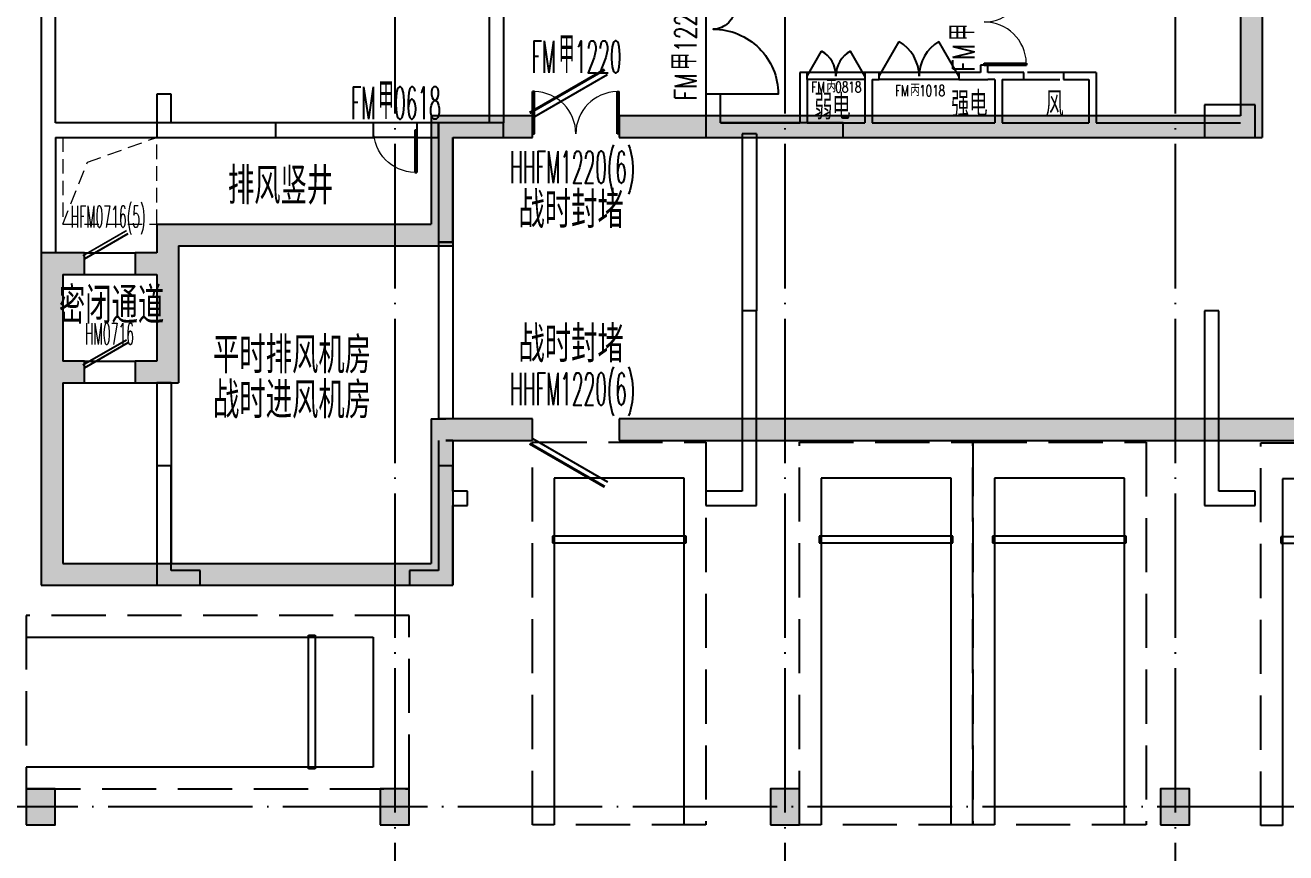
# Model space of a CAD drawing. Header units: millimetres. Extents: x 1337745 to 1642153, y -192803 to 266425.
# Drawn here: x 1482134 to 1499580, y 141171 to 152634 of the extents above; entities that cross this region are included whole.
import ezdxf

# ---------------------------------------------------------------- set-up
doc = ezdxf.new("R2010")
doc.units = ezdxf.units.MM
doc.header["$LTSCALE"] = 1000
doc.header["$MEASUREMENT"] = 0
for name, pattern in [('( Hidden )', [0.375, 0.25, -0.125]), ('__附着_A09-停车位、行车流线模块_TEN24RUY_设计区$0$DASH', [0.35, 0.25, -0.1]), ('DASHED', [0.75, 0.5, -0.25]), ('DOTE', [2.42, 2, -0.2, 0.02, -0.2])]:
    doc.linetypes.add(name, pattern=pattern)
for name, color, linetype in [('__附着_A09-停车位、行车流线模块_TEN24RUY_设计区$0$STD-PARK', 103, '__附着_A09-停车位、行车流线模块_TEN24RUY_设计区$0$DASH'), ('A-3CC', 85, 'Continuous'), ('A-COLUMN', 6, 'Continuous'), ('A-PUB_DIM', 3, 'Continuous'), ('A-WALL', 2, 'Continuous'), ('A-WINDOW', 4, 'Continuous'), ('A-WINDOW_TEXT', 7, 'Continuous'), ('COLUMN', 2, 'Continuous'), ('DOOR_FIRE', 4, 'Continuous'), ('DOOR_FIRE_TEXT', 7, 'Continuous'), ('DOTE', 16, 'DOTE'), ('LABEL_PM', 7, 'Continuous'), ('PUB_HATCH', 8, 'Continuous'), ('PUB_TEXT', 7, 'Continuous'), ('WALL', 2, 'Continuous'), ('WINDOW', 4, 'Continuous'), ('WINDOW_TEXT', 7, 'Continuous'), ('砖墙', 30, 'Continuous')]:
    doc.layers.add(name, color=color, linetype=linetype)
doc.layers.add('投影线-细虚线', color=15, linetype='Continuous', lineweight=0)
doc.styles.add('_TCH_DIM_T3', font='SIMPLEX', dxfattribs={"width": 0.705882, "bigfont": 'GBCBIG'})
doc.styles.add('_TCH_WINDOW', font='SIMPLEX.shx', dxfattribs={"width": 0.6, "height": 3.5, "bigfont": 'GBCBIG.shx'})
doc.styles.get("Standard").update_dxf_attribs({"font": 'GBENOR', "bigfont": 'GBCBIG'})
doc.dimstyles.new('_TCH_ARCH&&50', dxfattribs={"dimtxt": 148.75, "dimasz": 50, "dimexe": 125, "dimexo": 150, "dimgap": 50, "dimtad": 1, "dimdec": 0, "dimzin": 0, "dimdsep": 46, "dimtxsty": '_TCH_DIM_T3', "dimblk": 'ARCHTICK', "dimcen": 0.09, "dimclrt": 7, "dimazin": 2, "dimtfac": 1, "dimtdec": 0, "dimtix": 1, "dimtmove": 2, "dimatfit": 3, "dimfxl": 1, "dimtolj": 1, "dimtzin": 0, "dimarcsym": 0})

# ---------------------------------------------------------------- blocks, each defined once
blk = doc.blocks.new('A$C29BB6698')
at = {"layer": 'A-COLUMN'}
for p, q in [((200, 6800), (0, 6800)), ((0, 6800), (0, 6200)), ((200, 6400), (200, 6800)), ((7600, 6800), (7600, 6200)), ((7800, 6800), (7600, 6800)), ((7800, 6400), (7800, 6800)), ((15200, 6650), (14500, 6650)), ((14500, 6650), (14500, 6200)), ((15200, 6200), (15200, 6650)), ((1650, 6400), (200, 6400)), ((1650, 6200), (1650, 6400)), ((4800, 6400), (3900, 6400)), ((3900, 6400), (3900, 4750)), ((4800, 6200), (4800, 6400)), ((9500, 6400), (7800, 6400)), ((9500, 6200), (9500, 6400)), ((0, 6200), (1650, 6200)), ((4100, 4750), (4100, 6200)), ((4100, 6200), (4800, 6200)), ((7600, 6200), (9500, 6200)), ((14500, 6200), (15200, 6200)), ((3900, 4750), (4100, 4750)), ((8300, 3800), (8100, 3800)), ((8100, 3800), (8100, 1300)), ((8300, 1100), (8300, 3800)), ((14500, 3800), (14500, 1100)), ((14700, 3800), (14500, 3800)), ((14700, 1300), (14700, 3800)), ((0, 1650), (0, 0)), ((200, 1650), (0, 1650)), ((200, 200), (200, 1650)), ((4100, 1650), (3900, 1650)), ((3900, 1650), (3900, 200)), ((4100, 1300), (4100, 1650)), ((4300, 1300), (4100, 1300)), ((4300, 1100), (4300, 1300)), ((8100, 1300), (7600, 1300)), ((7600, 1300), (7600, 1100)), ((15200, 1300), (14700, 1300)), ((15200, 1100), (15200, 1300)), ((4100, 0), (4100, 1100)), ((4100, 1100), (4300, 1100)), ((7600, 1100), (8300, 1100)), ((14500, 1100), (15200, 1100)), ((600, 200), (200, 200)), ((600, 0), (600, 200)), ((3900, 200), (3500, 200)), ((3500, 200), (3500, 0)), ((0, 0), (600, 0)), ((3500, 0), (4100, 0))]:
    blk.add_line(p, q, dxfattribs=at)
blk = doc.blocks.new('_ArchTick')
at = {"color": 0, "linetype": 'ByBlock', "const_width": 0.4}
blk.add_lwpolyline([(-0.5, -0.5), (0.5, 0.5)], dxfattribs=at)
blk = doc.blocks.new('*D49')
at = {"layer": 'A-PUB_DIM', "color": 0, "lineweight": -2, "transparency": 16777216}
for p, q in [((2969090, -686126), (2969126, -685805)), ((2969112, -685929), (2969212, -685940)), ((2969189, -686137), (2969226, -685816))]:
    blk.add_line(p, q, dxfattribs=at)
at = {"layer": 'Defpoints', "color": 0, "transparency": 16777216}
for p in [(2969212, -685940), (2969073, -686275), (2969173, -686286)]:
    blk.add_point(p, dxfattribs=at)
at = {"layer": 'A-PUB_DIM', "color": 0, "lineweight": -2, "transparency": 16777216, "xscale": 50, "yscale": 50, "zscale": 50}
for p, rotation in [((2969112, -685929), 173.5415813661932), ((2969212, -685940), 353.5415813661932)]:
    blk.add_blockref('_ArchTick', p, dxfattribs=dict(at, rotation=rotation))
at = {"layer": 'A-PUB_DIM', "color": 7, "transparency": 16777216, "insert": (2968954, -685773), "char_height": 148.8, "attachment_point": 5, "rotation": 353.5416, "style": '_TCH_DIM_T3'}
blk.add_mtext('\\A1;100', dxfattribs=at)
blk = doc.blocks.new('*D50')
at = {"layer": 'A-PUB_DIM', "color": 0, "lineweight": -2, "transparency": 16777216}
for p, q in [((2969189, -686137), (2969226, -685816)), ((2969212, -685940), (2970007, -686030)), ((2969984, -686227), (2970021, -685906))]:
    blk.add_line(p, q, dxfattribs=at)
at = {"layer": 'Defpoints', "color": 0, "transparency": 16777216}
for p in [(2970007, -686030), (2969173, -686286), (2969967, -686376)]:
    blk.add_point(p, dxfattribs=at)
at = {"layer": 'A-PUB_DIM', "color": 0, "lineweight": -2, "transparency": 16777216, "xscale": 50, "yscale": 50, "zscale": 50}
for p, rotation in [((2969212, -685940), 173.5415813662123), ((2970007, -686030), 353.5415813662123)]:
    blk.add_blockref('_ArchTick', p, dxfattribs=dict(at, rotation=rotation))
at = {"layer": 'A-PUB_DIM', "color": 7, "transparency": 16777216, "insert": (2969623, -685862), "char_height": 148.8, "attachment_point": 5, "rotation": 353.5416, "style": '_TCH_DIM_T3'}
blk.add_mtext('\\A1;800', dxfattribs=at)
blk = doc.blocks.new('*D51')
at = {"layer": 'A-PUB_DIM', "color": 0, "lineweight": -2, "transparency": 16777216}
for p, q in [((2969984, -686227), (2970021, -685906)), ((2970084, -686239), (2970120, -685917)), ((2970007, -686030), (2969957, -686024)), ((2970007, -686030), (2970106, -686041)), ((2970106, -686041), (2970156, -686047))]:
    blk.add_line(p, q, dxfattribs=at)
at = {"layer": 'Defpoints', "color": 0, "transparency": 16777216}
for p in [(2970106, -686041), (2969967, -686376), (2970067, -686388)]:
    blk.add_point(p, dxfattribs=at)
at = {"layer": 'A-PUB_DIM', "color": 0, "lineweight": -2, "transparency": 16777216, "xscale": 50, "yscale": 50, "zscale": 50}
for p, rotation in [((2970007, -686030), 353.5415813663083), ((2970106, -686041), 173.5415813663083)]:
    blk.add_blockref('_ArchTick', p, dxfattribs=dict(at, rotation=rotation))
at = {"layer": 'A-PUB_DIM', "color": 7, "transparency": 16777216, "insert": (2970070, -685912), "char_height": 148.8, "attachment_point": 5, "rotation": 353.5416, "style": '_TCH_DIM_T3'}
blk.add_mtext('\\A1;100', dxfattribs=at)
blk = doc.blocks.new('*D52')
at = {"layer": 'A-PUB_DIM', "color": 0, "lineweight": -2, "transparency": 16777216}
for p, q in [((2970084, -686239), (2970120, -685917)), ((2970106, -686041), (2971596, -686210)), ((2971574, -686407), (2971611, -686086))]:
    blk.add_line(p, q, dxfattribs=at)
at = {"layer": 'Defpoints', "color": 0, "transparency": 16777216}
for p in [(2971596, -686210), (2970067, -686388), (2971557, -686556)]:
    blk.add_point(p, dxfattribs=at)
at = {"layer": 'A-PUB_DIM', "color": 0, "lineweight": -2, "transparency": 16777216, "xscale": 50, "yscale": 50, "zscale": 50}
for p, rotation in [((2970106, -686041), 173.5415813662086), ((2971596, -686210), 353.5415813662086)]:
    blk.add_blockref('_ArchTick', p, dxfattribs=dict(at, rotation=rotation))
at = {"layer": 'A-PUB_DIM', "color": 7, "transparency": 16777216, "insert": (2970865, -686002), "char_height": 148.8, "attachment_point": 5, "rotation": 353.5416, "style": '_TCH_DIM_T3'}
blk.add_mtext('\\A1;1500', dxfattribs=at)
blk = doc.blocks.new('*D53')
at = {"layer": 'A-PUB_DIM', "color": 0, "lineweight": -2, "transparency": 16777216}
for p, q in [((2971574, -686407), (2971611, -686086)), ((2971773, -686430), (2971809, -686108)), ((2971596, -686210), (2971795, -686233))]:
    blk.add_line(p, q, dxfattribs=at)
at = {"layer": 'Defpoints', "color": 0, "transparency": 16777216}
for p in [(2971795, -686233), (2971557, -686556), (2971756, -686579)]:
    blk.add_point(p, dxfattribs=at)
at = {"layer": 'A-PUB_DIM', "color": 0, "lineweight": -2, "transparency": 16777216, "xscale": 50, "yscale": 50, "zscale": 50}
for p, rotation in [((2971596, -686210), 173.5415813662357), ((2971795, -686233), 353.5415813662357)]:
    blk.add_blockref('_ArchTick', p, dxfattribs=dict(at, rotation=rotation))
at = {"layer": 'A-PUB_DIM', "color": 7, "transparency": 16777216, "insert": (2971710, -686098), "char_height": 148.8, "attachment_point": 5, "rotation": 353.5416, "style": '_TCH_DIM_T3'}
blk.add_mtext('\\A1;200', dxfattribs=at)
blk = doc.blocks.new('*D54')
at = {"layer": 'A-PUB_DIM', "color": 0, "lineweight": -2, "transparency": 16777216}
for p, q in [((2971773, -686430), (2971809, -686108)), ((2971872, -686441), (2971909, -686120)), ((2971795, -686233), (2971746, -686227)), ((2971795, -686233), (2971895, -686244)), ((2971895, -686244), (2971944, -686249))]:
    blk.add_line(p, q, dxfattribs=at)
at = {"layer": 'Defpoints', "color": 0, "transparency": 16777216}
for p in [(2971895, -686244), (2971756, -686579), (2971855, -686590)]:
    blk.add_point(p, dxfattribs=at)
at = {"layer": 'A-PUB_DIM', "color": 0, "lineweight": -2, "transparency": 16777216, "xscale": 50, "yscale": 50, "zscale": 50}
for p, rotation in [((2971795, -686233), 353.5415813662057), ((2971895, -686244), 173.5415813662057)]:
    blk.add_blockref('_ArchTick', p, dxfattribs=dict(at, rotation=rotation))
at = {"layer": 'A-PUB_DIM', "color": 7, "transparency": 16777216, "insert": (2971829, -686375), "char_height": 148.8, "attachment_point": 5, "rotation": 353.5416, "style": '_TCH_DIM_T3'}
blk.add_mtext('\\A1;100', dxfattribs=at)
blk = doc.blocks.new('*D55')
at = {"layer": 'A-PUB_DIM', "color": 0, "lineweight": -2, "transparency": 16777216}
for p, q in [((2971872, -686441), (2971909, -686120)), ((2971895, -686244), (2972789, -686345)), ((2972767, -686542), (2972803, -686221))]:
    blk.add_line(p, q, dxfattribs=at)
at = {"layer": 'Defpoints', "color": 0, "transparency": 16777216}
for p in [(2972789, -686345), (2971855, -686590), (2972750, -686691)]:
    blk.add_point(p, dxfattribs=at)
at = {"layer": 'A-PUB_DIM', "color": 0, "lineweight": -2, "transparency": 16777216, "xscale": 50, "yscale": 50, "zscale": 50}
for p, rotation in [((2971895, -686244), 173.5415813662135), ((2972789, -686345), 353.5415813662135)]:
    blk.add_blockref('_ArchTick', p, dxfattribs=dict(at, rotation=rotation))
at = {"layer": 'A-PUB_DIM', "color": 7, "transparency": 16777216, "insert": (2972356, -686171), "char_height": 148.8, "attachment_point": 5, "rotation": 353.5416, "style": '_TCH_DIM_T3'}
blk.add_mtext('\\A1;900', dxfattribs=at)
blk = doc.blocks.new('*D56')
at = {"layer": 'A-PUB_DIM', "color": 0, "lineweight": -2, "transparency": 16777216}
for p, q in [((2972767, -686542), (2972803, -686221)), ((2972866, -686553), (2972902, -686232)), ((2972789, -686345), (2972888, -686356))]:
    blk.add_line(p, q, dxfattribs=at)
at = {"layer": 'Defpoints', "color": 0, "transparency": 16777216}
for p in [(2972888, -686356), (2972750, -686691), (2972849, -686703)]:
    blk.add_point(p, dxfattribs=at)
at = {"layer": 'A-PUB_DIM', "color": 0, "lineweight": -2, "transparency": 16777216, "xscale": 50, "yscale": 50, "zscale": 50}
for p, rotation in [((2972789, -686345), 173.5415813661332), ((2972888, -686356), 353.5415813661332)]:
    blk.add_blockref('_ArchTick', p, dxfattribs=dict(at, rotation=rotation))
at = {"layer": 'A-PUB_DIM', "color": 7, "transparency": 16777216, "insert": (2973078, -686239), "char_height": 148.8, "attachment_point": 5, "rotation": 353.5416, "style": '_TCH_DIM_T3'}
blk.add_mtext('\\A1;100', dxfattribs=at)
blk = doc.blocks.new('$DorLib2D$00000002')
for p, q in [((-0.5, 0), (-0.5, 0.4875)), ((-0.475, 0.4875), (-0.5, 0.4875)), ((-0.475, 0), (-0.475, 0.4875)), ((0.475, 0), (0.475, 0.4875)), ((0.475, 0.4875), (0.5, 0.4875)), ((0.5, 0), (0.5, 0.4875)), ((-0.5, 0), (-0.475, 0)), ((0.5, 0), (0.475, 0))]:
    blk.add_line(p, q)
at = {"lineweight": 13}
for centre, start, end in [((-0.4875, 0), 0, 88.53072), ((0.4875, 0), 91.46928, 180)]:
    blk.add_arc(centre, 0.4875, start, end, dxfattribs=at)
blk = doc.blocks.new('$DorLib2D$00000231')
at = {"color": 0}
for p, q in [((-0.5, 0), (-0.25, 0.433)), ((0.5, 0), (0.25, 0.433))]:
    blk.add_line(p, q, dxfattribs=at)
for centre, start, end in [((-0.5, 0), 0, 60), ((0.5, 0), 120, 180)]:
    blk.add_arc(centre, 0.5, start, end, dxfattribs=at)
blk = doc.blocks.new('*D62')
at = {"layer": 'A-PUB_DIM', "color": 0, "lineweight": -2, "transparency": 16777216}
for p, q in [((3032305, -671084), (3032349, -670693)), ((3032404, -671096), (3032448, -670705)), ((3032335, -670818), (3032434, -670829))]:
    blk.add_line(p, q, dxfattribs=at)
at = {"layer": 'Defpoints', "color": 0, "transparency": 16777216}
for p in [(3032434, -670829), (3032288, -671233), (3032387, -671245)]:
    blk.add_point(p, dxfattribs=at)
at = {"layer": 'A-PUB_DIM', "color": 0, "lineweight": -2, "transparency": 16777216, "xscale": 50, "yscale": 50, "zscale": 50}
for p, rotation in [((3032335, -670818), 173.5415813662658), ((3032434, -670829), 353.5415813662658)]:
    blk.add_blockref('_ArchTick', p, dxfattribs=dict(at, rotation=rotation))
at = {"layer": 'A-PUB_DIM', "color": 7, "transparency": 16777216, "insert": (3032176, -670661), "char_height": 148.8, "attachment_point": 5, "rotation": 353.5416, "style": '_TCH_DIM_T3'}
blk.add_mtext('\\A1;100', dxfattribs=at)
blk = doc.blocks.new('*D63')
at = {"layer": 'A-PUB_DIM', "color": 0, "lineweight": -2, "transparency": 16777216}
for p, q in [((3032404, -671096), (3032448, -670705)), ((3032434, -670829), (3033627, -670964)), ((3033596, -671231), (3033641, -670840))]:
    blk.add_line(p, q, dxfattribs=at)
at = {"layer": 'Defpoints', "color": 0, "transparency": 16777216}
for p in [(3033627, -670964), (3032387, -671245), (3033579, -671380)]:
    blk.add_point(p, dxfattribs=at)
at = {"layer": 'A-PUB_DIM', "color": 0, "lineweight": -2, "transparency": 16777216, "xscale": 50, "yscale": 50, "zscale": 50}
for p, rotation in [((3032434, -670829), 173.5415813662163), ((3033627, -670964), 353.5415813662163)]:
    blk.add_blockref('_ArchTick', p, dxfattribs=dict(at, rotation=rotation))
at = {"layer": 'A-PUB_DIM', "color": 7, "transparency": 16777216, "insert": (3033044, -670773), "char_height": 148.8, "attachment_point": 5, "rotation": 353.5416, "style": '_TCH_DIM_T3'}
blk.add_mtext('\\A1;1200', dxfattribs=at)
blk = doc.blocks.new('*D64')
at = {"layer": 'A-PUB_DIM', "color": 0, "lineweight": -2, "transparency": 16777216}
for p, q in [((3033596, -671231), (3033641, -670840)), ((3033627, -670964), (3034123, -671020)), ((3034093, -671287), (3034137, -670896))]:
    blk.add_line(p, q, dxfattribs=at)
at = {"layer": 'Defpoints', "color": 0, "transparency": 16777216}
for p in [(3034123, -671020), (3033579, -671380), (3034076, -671436)]:
    blk.add_point(p, dxfattribs=at)
at = {"layer": 'A-PUB_DIM', "color": 0, "lineweight": -2, "transparency": 16777216, "xscale": 50, "yscale": 50, "zscale": 50}
for p, rotation in [((3033627, -670964), 173.5415813662127), ((3034123, -671020), 353.5415813662127)]:
    blk.add_blockref('_ArchTick', p, dxfattribs=dict(at, rotation=rotation))
at = {"layer": 'A-PUB_DIM', "color": 7, "transparency": 16777216, "insert": (3033889, -670868), "char_height": 148.8, "attachment_point": 5, "rotation": 353.5416, "style": '_TCH_DIM_T3'}
blk.add_mtext('\\A1;500', dxfattribs=at)
blk = doc.blocks.new('*D65')
at = {"layer": 'A-PUB_DIM', "color": 0, "lineweight": -2, "transparency": 16777216}
for p, q in [((3034093, -671287), (3034137, -670896)), ((3034193, -671298), (3034237, -670907)), ((3034123, -671020), (3034223, -671031))]:
    blk.add_line(p, q, dxfattribs=at)
at = {"layer": 'Defpoints', "color": 0, "transparency": 16777216}
for p in [(3034223, -671031), (3034076, -671436), (3034176, -671447)]:
    blk.add_point(p, dxfattribs=at)
at = {"layer": 'A-PUB_DIM', "color": 0, "lineweight": -2, "transparency": 16777216, "xscale": 50, "yscale": 50, "zscale": 50}
for p, rotation in [((3034123, -671020), 173.5415813661032), ((3034223, -671031), 353.5415813661032)]:
    blk.add_blockref('_ArchTick', p, dxfattribs=dict(at, rotation=rotation))
at = {"layer": 'A-PUB_DIM', "color": 7, "transparency": 16777216, "insert": (3034158, -671162), "char_height": 148.8, "attachment_point": 5, "rotation": 353.5416, "style": '_TCH_DIM_T3'}
blk.add_mtext('\\A1;100', dxfattribs=at)
blk = doc.blocks.new('__附着_A09-停车位、行车流线模块_TEN24RUY_设计区$0$停车位1')
at = {"layer": '__附着_A09-停车位、行车流线模块_TEN24RUY_设计区$0$STD-PARK', "linetype": '__附着_A09-停车位、行车流线模块_TEN24RUY_设计区$0$DASH', "ltscale": 3}
for p, q in [((-168810, -21850), (-171210, -21850)), ((-171210, -21850), (-171210, -27150)), ((-168810, -27150), (-168810, -21850)), ((-171210, -27150), (-168810, -27150))]:
    blk.add_line(p, q, dxfattribs=at)
at = {"layer": 'Defpoints', "color": 9, "linetype": 'ByBlock', "ltscale": 1200}
for p, q in [((-170910, -26650), (-170910, -21850)), ((-169110, -21850), (-169110, -26650)), ((-170935, -25850), (-170935, -25758)), ((-170935, -25758), (-169085, -25758)), ((-169085, -25758), (-169085, -25850)), ((-169085, -25850), (-170935, -25850)), ((-169110, -26650), (-170910, -26650))]:
    blk.add_line(p, q, dxfattribs=at)
blk = doc.blocks.new('$DorLib2D$00000193')
at = {"color": 0}
blk.add_line((-0.5, 0.1), (0.366, 0.6), dxfattribs=at)
at = {"color": 0, "const_width": 0.0333}
blk.add_lwpolyline([(-0.533, 0.158), (0.333, 0.658)], dxfattribs=at)
blk = doc.blocks.new('$DorLib2D$00000181')
at = {"color": 0}
for p, q in [((-0.533, 0.141), (0.333, 0.641)), ((-0.5, 0.083), (0.366, 0.583))]:
    blk.add_line(p, q, dxfattribs=at)
blk = doc.blocks.new('_FZH')
blk.add_lwpolyline([(-0.5, -0.5), (0.5, -0.5), (0.5, 0.5), (-0.5, 0.5)], close=True)
at = {"layer": 'PUB_HATCH'}
blk.add_solid([(-0.5, -0.5), (0.5, -0.5), (-0.5, 0.5), (0.5, 0.5)], dxfattribs=at)
blk = doc.blocks.new('$DorLib2D$00000001')
for p, q in [((0.45, 0.975), (0.5, 0.975)), ((0.45, 0), (0.45, 0.975)), ((0.5, 0), (0.5, 0.975)), ((0.5, 0), (0.45, 0))]:
    blk.add_line(p, q)
at = {"lineweight": 13}
blk.add_arc((0.475, 0), 0.975, 91.4693, 180, dxfattribs=at)

msp = doc.modelspace()

# ---------------------------------------------------------------- hatches: boundary and pattern name
at = {"layer": 'PUB_HATCH'}
for points in [[(1499254.1, 156579.5), (1498954.1, 156279.5), (1498954.1, 151379.5), (1499254.1, 151079.5)], [(1488054.1, 151079.5), (1489154.1, 151079.5), (1489154.1, 151379.5), (1487754.1, 151379.5)], [(1488054.1, 151079.5), (1487754.1, 151379.5), (1487754.1, 149879.5), (1488054.1, 149579.5)], [(1498954.1, 151379.5), (1490354.1, 151379.5), (1490354.1, 151079.5), (1499254.1, 151079.5)], [(1484254.1, 149579.5), (1483954.1, 149879.5), (1483954.1, 149479.5), (1484054.1, 149329.5), (1484254.1, 149329.5)], [(1483954.1, 149879.5), (1484254.1, 149579.5), (1488054.1, 149579.5), (1487754.1, 149879.5)], [(1482652.2, 149179.5), (1482954.1, 149179.5), (1482954.1, 149479.5), (1482352.2, 149479.5)], [(1482652.2, 149179.5), (1482352.2, 149479.5), (1482352.2, 147829.5), (1482552.2, 147829.5), (1482652.2, 147979.5)], [(1483954.1, 149479.5), (1483654.1, 149479.5), (1483654.1, 149179.5), (1483954.1, 149179.5), (1484054.1, 149329.5)], [(1484054.1, 149329.5), (1483954.1, 149179.5), (1483954.1, 147979.5), (1484254.1, 147679.5), (1484254.1, 149329.5)], [(1482652.2, 147679.5), (1482954.1, 147679.5), (1482954.1, 147979.5), (1482652.2, 147979.5), (1482552.2, 147829.5)], [(1483954.1, 147979.5), (1483654.1, 147979.5), (1483654.1, 147679.5), (1484254.1, 147679.5)], [(1482552.2, 147829.5), (1482352.2, 147829.5), (1482352.2, 144879.5), (1482652.2, 145179.5), (1482652.2, 147679.5)], [(1487754.1, 147179.5), (1488054.1, 146879.5), (1487954.1, 146879.5), (1487954.1, 147179.5)], [(1488054.1, 146879.5), (1487754.1, 147179.5), (1487754.1, 145179.5), (1488054.1, 144879.5)], [(1487954.1, 146879.5), (1489154.1, 146879.5), (1489154.1, 147179.5), (1487954.1, 147179.5)], [(1531054.1, 147179.5), (1490354.1, 147179.5), (1490354.1, 146879.5), (1531054.1, 146879.5), (1531154.1, 147029.5)], [(1482652.2, 145179.5), (1482352.2, 144879.5), (1484054.1, 144879.5), (1484054.1, 145179.5)], [(1484054.1, 145179.5), (1484054.1, 144879.5), (1488054.1, 144879.5), (1487754.1, 145179.5)]]:
    msp.add_hatch(color=256, dxfattribs=at).paths.add_polyline_path(points)

# ---------------------------------------------------------------- linework, layer by layer
at = {"layer": 'A-3CC'}
msp.add_line((1495254.1, 151979.5, 0), (1494854.1, 151979.5, 0), dxfattribs=at)
at = {"layer": 'A-WALL'}
for p, q in [((1491754.1, 151679.4, 0), (1491554.1, 151679.4, 0)), ((1491554.1, 151679.4, 0), (1491554.1, 151079.5, 0)), ((1491754.1, 151279.5, 0), (1491754.1, 151679.4, 0)), ((1491754.1, 151279.5, 0), (1492854.1, 151279.5, 0)), ((1492954.1, 151279.5, 0), (1493354.1, 151279.5, 0)), ((1493354.1, 151279.5, 0), (1493754.1, 151279.5, 0)), ((1493854.1, 151279.5, 0), (1495554.1, 151279.5, 0)), ((1495654.1, 151279.5, 0), (1496854.1, 151279.5, 0)), ((1496954.1, 151279.5, 0), (1498954.1, 151279.5, 0)), ((1491554.1, 151079.5, 0), (1492954.1, 151079.5, 0)), ((1492954.1, 151079.5, 0), (1493354.1, 151079.5, 0)), ((1493354.1, 151079.5, 0), (1493854.1, 151079.5, 0)), ((1493854.1, 151079.5, 0), (1495654.1, 151079.5, 0)), ((1495654.1, 151079.5, 0), (1496954.1, 151079.5, 0)), ((1496954.1, 151079.5, 0), (1499154.1, 151079.5, 0))]:
    msp.add_line(p, q, dxfattribs=at)
at = {"layer": 'A-WINDOW'}
msp.add_line((1491554.1, 152879.4, 0), (1491554.1, 151679.4, 0), dxfattribs=at)
at = {"layer": 'A-WINDOW', "elevation": 0}
msp.add_lwpolyline([(1491654.1, 152879.4), (1491954.1, 152879.4, -0.4142136), (1491654.1, 152579.4, -0.4142136), (1492554.1, 151679.4), (1491654.1, 151679.4)], format="xyb", dxfattribs=at)
at = {"layer": 'DOOR_FIRE'}
for p, q in [((1487554.1, 151279.5, 0), (1486954.1, 151279.5, 0)), ((1487554.1, 151079.5, 0), (1486954.1, 151079.5, 0))]:
    msp.add_line(p, q, dxfattribs=at)
at = {"layer": 'DOTE'}
for p, q in [((1487247.5, 199388.6, 0), (1487247.5, 86979.4, 0)), ((1492647.5, 199388.6, 0), (1492647.5, 86979.4, 0)), ((1498047.5, 199388.6, 0), (1498047.5, 86979.4, 0)), ((1548200.7, 141808.6), (1441879.4, 141808.6))]:
    msp.add_line(p, q, dxfattribs=at)
at = {"layer": 'WALL'}
for p, q in [((1499254.1, 156579.5, 0), (1499254.1, 151079.5, 0)), ((1498954.1, 156279.5, 0), (1498954.1, 151379.5, 0)), ((1492854.1, 151979.5, 0), (1492854.1, 151279.5, 0)), ((1492954.1, 151979.5, 0), (1492854.1, 151979.5, 0)), ((1492954.1, 151879.5, 0), (1492954.1, 151979.5, 0)), ((1493854.1, 151979.5, 0), (1493754.1, 151979.5, 0)), ((1493754.1, 151979.5, 0), (1493754.1, 151879.5, 0)), ((1493954.1, 151979.5, 0), (1493854.1, 151979.5, 0)), ((1493954.1, 151879.5, 0), (1493954.1, 151979.5, 0)), ((1495354.1, 151979.5, 0), (1495054.1, 151979.5, 0)), ((1495054.1, 151979.5, 0), (1495054.1, 151879.5, 0)), ((1495454.1, 152079.5, 0), (1495354.1, 152079.5, 0)), ((1495354.1, 152079.5, 0), (1495354.1, 151979.5, 0)), ((1495454.1, 151979.5, 0), (1495454.1, 152079.5, 0)), ((1495654.1, 151979.5, 0), (1495454.1, 151979.5, 0)), ((1495954.1, 151979.5, 0), (1495654.1, 151979.5, 0)), ((1495954.1, 151879.5, 0), (1495954.1, 151979.5, 0)), ((1496954.1, 151979.5, 0), (1496504.1, 151979.5, 0)), ((1496504.1, 151979.5, 0), (1496504.1, 151879.5, 0)), ((1496954.1, 151979.5, 0), (1496954.1, 151279.5, 0)), ((1492954.1, 151879.5, 0), (1492954.1, 151279.5, 0)), ((1493754.1, 151879.5, 0), (1493754.1, 151279.5, 0)), ((1493854.1, 151879.5, 0), (1493954.1, 151879.5, 0)), ((1493854.1, 151879.5, 0), (1493854.1, 151279.5, 0)), ((1495054.1, 151879.5, 0), (1495454.1, 151879.5, 0)), ((1495554.1, 151879.5, 0), (1495454.1, 151879.5, 0)), ((1495554.1, 151879.5, 0), (1495554.1, 151279.5, 0)), ((1495654.1, 151879.5, 0), (1495654.1, 151279.5, 0)), ((1495654.1, 151879.5, 0), (1495954.1, 151879.5, 0)), ((1496504.1, 151879.5, 0), (1496854.1, 151879.5, 0)), ((1496854.1, 151879.5, 0), (1496854.1, 151279.5, 0)), ((1489154.1, 151379.5, 0), (1487754.1, 151379.5, 0)), ((1487754.1, 151379.5, 0), (1487754.1, 149879.5, 0)), ((1489154.1, 151079.5, 0), (1489154.1, 151379.5, 0)), ((1498954.1, 151379.5, 0), (1490354.1, 151379.5, 0)), ((1490354.1, 151379.5, 0), (1490354.1, 151079.5, 0)), ((1488054.1, 151079.5, 0), (1489154.1, 151079.5, 0)), ((1488054.1, 151079.5, 0), (1488054.1, 149579.5, 0)), ((1490354.1, 151079.5, 0), (1499254.1, 151079.5, 0)), ((1483954.1, 149879.5, 0), (1483954.1, 149479.5, 0)), ((1483954.1, 149879.5, 0), (1487754.1, 149879.5, 0)), ((1484254.1, 149579.5, 0), (1484254.1, 149329.5, 0)), ((1484254.1, 149579.5, 0), (1488054.1, 149579.5, 0)), ((1482954.1, 149479.5, 0), (1482352.2, 149479.5, 0)), ((1482352.2, 149479.5, 0), (1482352.2, 147829.5, 0)), ((1482954.1, 149179.5, 0), (1482954.1, 149479.5, 0)), ((1483954.1, 149479.5, 0), (1483654.1, 149479.5, 0)), ((1483654.1, 149479.5, 0), (1483654.1, 149179.5, 0)), ((1482652.2, 149179.5, 0), (1482954.1, 149179.5, 0)), ((1482652.2, 149179.5, 0), (1482652.2, 147979.5, 0)), ((1483654.1, 149179.5, 0), (1483954.1, 149179.5, 0)), ((1483954.1, 149179.5, 0), (1483954.1, 147979.5, 0)), ((1484254.1, 149329.5, 0), (1484254.1, 147679.5, 0)), ((1482954.1, 147979.5, 0), (1482652.2, 147979.5, 0)), ((1482954.1, 147679.5, 0), (1482954.1, 147979.5, 0)), ((1483954.1, 147979.5, 0), (1483654.1, 147979.5, 0)), ((1483654.1, 147979.5, 0), (1483654.1, 147679.5, 0)), ((1482352.2, 147829.5, 0), (1482352.2, 144879.5, 0)), ((1482652.2, 147679.5, 0), (1482954.1, 147679.5, 0)), ((1482652.2, 147679.5, 0), (1482652.2, 145179.5, 0)), ((1483654.1, 147679.5, 0), (1484254.1, 147679.5, 0)), ((1487754.1, 147179.5, 0), (1487954.1, 147179.5, 0)), ((1487754.1, 147179.5, 0), (1487754.1, 145179.5, 0)), ((1489154.1, 147179.5, 0), (1487954.1, 147179.5, 0)), ((1489154.1, 146879.5, 0), (1489154.1, 147179.5, 0)), ((1531054.1, 147179.5, 0), (1490354.1, 147179.5, 0)), ((1490354.1, 147179.5, 0), (1490354.1, 146879.5, 0)), ((1488054.1, 146879.5, 0), (1487954.1, 146879.5, 0)), ((1487954.1, 146879.5, 0), (1489154.1, 146879.5, 0)), ((1488054.1, 146879.5, 0), (1488054.1, 144879.5, 0)), ((1490354.1, 146879.5, 0), (1531054.1, 146879.5, 0)), ((1482652.2, 145179.5, 0), (1484054.1, 145179.5, 0)), ((1484054.1, 145179.5, 0), (1487754.1, 145179.5, 0)), ((1482352.2, 144879.5, 0), (1484054.1, 144879.5, 0)), ((1484054.1, 144879.5, 0), (1488054.1, 144879.5, 0))]:
    msp.add_line(p, q, dxfattribs=at)
at = {"layer": 'WINDOW'}
for p, q in [((1493754.1, 151979.5, 0), (1492954.1, 151979.5, 0)), ((1495054.1, 151979.5, 0), (1493954.1, 151979.5, 0)), ((1493754.1, 151879.5, 0), (1492954.1, 151879.5, 0)), ((1495054.1, 151879.5, 0), (1493954.1, 151879.5, 0)), ((1482954.1, 149479.5, 0), (1483654.1, 149479.5, 0)), ((1482954.1, 149179.5, 0), (1483654.1, 149179.5, 0)), ((1482954.1, 147979.5, 0), (1483654.1, 147979.5, 0)), ((1482954.1, 147679.5, 0), (1483654.1, 147679.5, 0))]:
    msp.add_line(p, q, dxfattribs=at)
at = {"layer": 'WINDOW', "linetype": 'DASHED'}
for p, q in [((1496504.1, 151979.5, 0), (1495954.1, 151979.5, 0)), ((1495954.1, 151879.5, 0), (1496504.1, 151879.5, 0))]:
    msp.add_line(p, q, dxfattribs=at)
at = {"layer": '投影线-细虚线', "linetype": '( Hidden )', "ltscale": 0.8, "elevation": 0}
msp.add_lwpolyline([(1483954.1, 151079.5), (1482652.2, 151079.5), (1482652.2, 149879.5), (1483954.1, 149879.5)], close=True, dxfattribs=at)
msp.add_lwpolyline([(1482652.2, 149879.5), (1482994.1, 150736), (1483954.1, 151079.5)], dxfattribs=at)
at = {"layer": '砖墙', "linetype": 'ByBlock'}
for p, q in [((1488754.1, 157779.5, 0), (1488754.1, 151279.5, 0)), ((1488554.1, 157679.5, 0), (1488554.1, 151279.5, 0)), ((1482352.2, 156479.5, 0), (1482352.2, 149479.5, 0)), ((1482552.2, 151279.5, 0), (1482552.2, 156479.5, 0)), ((1486954.1, 151279.5, 0), (1482552.2, 151279.5, 0)), ((1486954.1, 151079.5, 0), (1486954.1, 151279.5, 0)), ((1487854.1, 151279.5, 0), (1487554.1, 151279.5, 0)), ((1487554.1, 151279.5, 0), (1487554.1, 151079.5, 0)), ((1487854.1, 151079.5, 0), (1487854.1, 151279.5, 0)), ((1488754.1, 151279.5, 0), (1488554.1, 151279.5, 0)), ((1492054.1, 151129.5, 0), (1492054.1, 148679.5, 0)), ((1492254.1, 151129.5, 0), (1492054.1, 151129.5, 0)), ((1492254.1, 151129.5, 0), (1492254.1, 148679.5, 0)), ((1482552.2, 151079.5, 0), (1486954.1, 151079.5, 0)), ((1482552.2, 151079.5, 0), (1482552.2, 149708.6, 0)), ((1487554.1, 151079.5, 0), (1487854.1, 151079.5, 0)), ((1482552.2, 149708.6, 0), (1482552.2, 149479.5, 0)), ((1487854.1, 149629.5, 0), (1487854.1, 147179.5, 0)), ((1488054.1, 149629.5, 0), (1487854.1, 149629.5, 0)), ((1488054.1, 149629.5, 0), (1488054.1, 147179.5, 0)), ((1482552.2, 149479.5, 0), (1482352.2, 149479.5, 0)), ((1492254.1, 148679.5, 0), (1492054.1, 148679.5, 0)), ((1483954.1, 147679.5, 0), (1483954.1, 145179.5, 0)), ((1484154.1, 147679.5, 0), (1483954.1, 147679.5, 0)), ((1484154.1, 147679.5, 0), (1484154.1, 145179.5, 0)), ((1488054.1, 147179.5, 0), (1487854.1, 147179.5, 0)), ((1487854.1, 146879.5, 0), (1487854.1, 146529.5, 0)), ((1488054.1, 146879.5, 0), (1488054.1, 146529.5, 0)), ((1488054.1, 146529.5, 0), (1487854.1, 146529.5, 0))]:
    msp.add_line(p, q, dxfattribs=at)

# ---------------------------------------------------------------- block references
at = {"layer": '__附着_A09-停车位、行车流线模块_TEN24RUY_设计区$0$STD-PARK', "linetype": 'ByBlock', "xscale": -1, "rotation": 180.0000005808051}
for p in [(1660364.2, 119708.6, 0), (1664057.6, 119708.6, 0), (1666457.6, 119708.1, 0), (1670445.4, 119699.5)]:
    msp.add_blockref('__附着_A09-停车位、行车流线模块_TEN24RUY_设计区$0$停车位1', p, dxfattribs=at)
at = {"layer": '__附着_A09-停车位、行车流线模块_TEN24RUY_设计区$0$STD-PARK', "linetype": 'ByBlock', "rotation": 89.99999999374698}
msp.add_blockref('__附着_A09-停车位、行车流线模块_TEN24RUY_设计区$0$停车位1', (1460297.5, 313268.7, 0), dxfattribs=at)
at = {"layer": 'A-WINDOW', "xscale": 1199.9999999999, "yscale": 1199.9999999999, "zscale": 1199.9999999999, "rotation": 270.0000000000042}
msp.add_blockref('$DorLib2D$00000002', (1495404.1, 152679.5, 0), dxfattribs=at)
at = {"layer": 'COLUMN'}
for p, xscale, yscale, zscale in [((1482347.5, 141808.6, 0), 400.0000000060515, 500.0000000001404, 500.0000000001403), ((1487247.5, 141808.6, 0), 400.0000000013633, 500.0000000019759, 500.0000000019759), ((1492647.5, 141808.6, 0), 400.0000000002022, 499.9999999997453, 499.9999999997453), ((1498047.5, 141808.6, 0), 400.0000000024677, 500.0000000028861, 500.000000002886)]:
    msp.add_blockref('_FZH', p, dxfattribs=dict(at, xscale=xscale, yscale=yscale, zscale=zscale))
at = {"layer": 'DOOR_FIRE', "xscale": 1200, "yscale": 1200, "zscale": 100}
msp.add_blockref('$DorLib2D$00000002', (1489754.1, 151129.5, 0), dxfattribs=at)
at = {"layer": 'DOOR_FIRE', "xscale": -600, "yscale": 600, "zscale": 200, "rotation": 180}
msp.add_blockref('$DorLib2D$00000001', (1487254.1, 151179.5, 0), dxfattribs=at)
at = {"layer": 'LABEL_PM'}
msp.add_blockref('A$C29BB6698', (1483954.1, 144879.5, 0), dxfattribs=at)
at = {"layer": 'WINDOW', "zscale": 100, "rotation": 180}
for p, xscale, yscale in [((1494504.1, 151929.5, 0), -1099.999999999571, -1099.999999999571), ((1493354.1, 151929.5, 0), -799.9999999999418, -799.9999999999418)]:
    msp.add_blockref('$DorLib2D$00000231', p, dxfattribs=dict(at, xscale=xscale, yscale=yscale))
at = {"layer": 'WINDOW'}
ref = msp.add_blockref('$DorLib2D$00000193', (1489754.1, 151229.5, 0), dxfattribs=dict(at, xscale=1200, yscale=1200, zscale=1200))
ref.add_attrib('A', 'HHFM1220(6)', (1488840.6, 150443.9, 0), dxfattribs={"layer": 'WINDOW_TEXT', "height": 446.25, "style": '_TCH_WINDOW', "width": 0.423529})
ref = msp.add_blockref('$DorLib2D$00000193', (1483304.1, 149329.5, 0), dxfattribs=dict(at, xscale=700.0000000000001, yscale=700.0000000000001, zscale=700.0000000000001))
ref.add_attrib('A', 'HFM0716(5)', (1482761.1, 149833.9, 0), dxfattribs={"layer": 'WINDOW_TEXT', "height": 297.5, "style": '_TCH_WINDOW', "width": 0.423529})
ref = msp.add_blockref('$DorLib2D$00000181', (1483304.1, 147829.5, 0), dxfattribs=dict(at, xscale=700.0000000000001, yscale=700.0000000000001, zscale=700.0000000000001))
ref.add_attrib('A', 'HM0716', (1482959.1, 148211, 0), dxfattribs={"layer": 'WINDOW_TEXT', "height": 297.5, "style": '_TCH_WINDOW', "width": 0.423529})
ref = msp.add_blockref('$DorLib2D$00000193', (1489754.1, 147029.5, 0), dxfattribs=dict(at, xscale=1200, yscale=-1200, zscale=1200))
ref.add_attrib('A', 'HHFM1220(6)', (1488840.6, 147371.8, 0), dxfattribs={"layer": 'WINDOW_TEXT', "height": 446.25, "style": '_TCH_WINDOW', "width": 0.423529})

# ---------------------------------------------------------------- texts
at = {"layer": 'A-WINDOW_TEXT', "style": '_TCH_WINDOW', "width": 0.705882}
for s, p in [('1224', (1491423, 152257.3, 0)), ('FM', (1495269.3, 151994.6, 0)), ('FM', (1491423, 151591.5, 0))]:
    msp.add_text(s, height=297.5, rotation=90, dxfattribs=at).set_placement(p)
at = {"layer": 'A-WINDOW_TEXT', "style": '_TCH_WINDOW'}
for p in [(1495269.3, 152414.6, 0), (1491423, 152011.5, 0)]:
    msp.add_text('甲', height=337.6, rotation=90, dxfattribs=at).set_placement(p)
at = {"layer": 'DOOR_FIRE_TEXT', "style": '_TCH_WINDOW'}
for s, height, width, p in [('甲', 506.4, 0.6, (1489517.5, 151973, 0)), ('FM', 446.25, 0.423529, (1489139.5, 151973, 0)), ('1220', 446.25, 0.423529, (1489738.7, 151973, 0)), ('甲', 506.4, 0.6, (1487017.5, 151334, 0)), ('FM', 446.25, 0.423529, (1486639.5, 151334, 0)), ('0618', 446.25, 0.423529, (1487238.7, 151334, 0))]:
    msp.add_text(s, height=height, dxfattribs=dict(at, width=width)).set_placement(p)
at = {"layer": 'PUB_TEXT'}
for s, p in [('排风竖井', (1484938.6, 150154.8, 0)), ('战时封堵', (1488959.7, 149823.1, 0)), ('密闭通道', (1482599.2, 148498.9, 0)), ('战时封堵', (1488959.7, 147963.3, 0)), ('平时排风机房', (1484732.7, 147810.1, 0)), ('战时进风机房', (1484732.7, 147186, 0))]:
    msp.add_text(s, height=506.38, dxfattribs=at).set_placement(p)
at = {"layer": 'PUB_TEXT', "char_height": 350, "width": 1577.375, "attachment_point": 3}
for s, insert in [('弱电', (1493556.9, 151677.6, 0)), ('强电', (1495453.1, 151717.5, 0)), ('风', (1496505.5, 151717.5, 0))]:
    msp.add_mtext(s, dxfattribs=dict(at, insert=insert))
at = {"layer": 'WINDOW_TEXT', "style": '_TCH_WINDOW', "width": 0.705882}
for s, p in [('FM', (1493012.6, 151702.3, 0)), ('0818', (1493345.5, 151702.3, 0)), ('FM', (1494172.6, 151652.3, 0)), ('1018', (1494505.5, 151652.3, 0))]:
    msp.add_text(s, height=148.75, rotation=360, dxfattribs=at).set_placement(p)
at = {"layer": 'WINDOW_TEXT', "style": '_TCH_WINDOW'}
for p in [(1493222.6, 151702.3, 0), (1494382.6, 151652.3, 0)]:
    msp.add_text('丙', height=168.8, rotation=360, dxfattribs=at).set_placement(p)

# ---------------------------------------------------------------- dimensions: what is measured, and where the dimension line sits
at = {"layer": 'A-PUB_DIM'}
for base, p1, p2, angle, picture, middle in [((1554075.5, 174336.5, 0), (1553975.5, 173918, 0), (1554075.5, 173918, 0), 0, '*D62', (1553800.5, 174474, 0)), ((1555275.5, 174336.5, 0), (1554075.5, 173918, 0), (1555275.5, 173918, 0), 0, '*D63', (1554675.5, 174460.8, 0)), ((1555775.5, 174336.5, 0), (1555275.5, 173918, 0), (1555775.5, 173918, 0), 0, '*D64', (1555525.5, 174460.8, 0)), ((1555875.5, 174336.5, 0), (1555775.5, 173918, 0), (1555875.5, 173918, 0), 360, '*D65', (1555825.5, 174199, 0)), ((1492954.1, 152209.7, 0), (1492854.1, 151861.3, 0), (1492954.1, 151861.3, 0), 360, '*D49', (1492679.1, 152347.2, 0)), ((1493754.1, 152209.7, 0), (1492954.1, 151861.3, 0), (1493754.1, 151861.3, 0), 0, '*D50', (1493354.1, 152334.1, 0)), ((1493854.1, 152209.7, 0), (1493754.1, 151861.3, 0), (1493854.1, 151861.3, 0), 0, '*D51', (1493804.1, 152334.1, 0)), ((1495354.1, 152209.7, 0), (1493854.1, 151861.3, 0), (1495354.1, 151861.3, 0), 360, '*D52', (1494604.1, 152334.1, 0)), ((1495554.1, 152209.7, 0), (1495354.1, 151861.3, 0), (1495554.1, 151861.3, 0), 0, '*D53', (1495454.1, 152334.1, 0)), ((1496554.1, 152209.7, 0), (1495654.1, 151861.3, 0), (1496554.1, 151861.3, 0), 360, '*D55', (1496104.1, 152334.1, 0)), ((1496654.1, 152209.7, 0), (1496554.1, 151861.3, 0), (1496654.1, 151861.3, 0), 360, '*D56', (1496829.1, 152347.2, 0)), ((1495654.1, 152209.7, 0), (1495554.1, 151861.3, 0), (1495654.1, 151861.3, 0), 0, '*D54', (1495604.1, 152072.2, 0))]:
    dim = msp.add_linear_dim(base=base, p1=p1, p2=p2, angle=angle, dimstyle='_TCH_ARCH&&50', dxfattribs=at)
    dim.commit()
    dim.dimension.update_dxf_attribs({"geometry": picture, "text_midpoint": middle, "dimtype": 129, "insert": (-1534570.3, 499813.5)})

doc.saveas('drawing.dxf')
